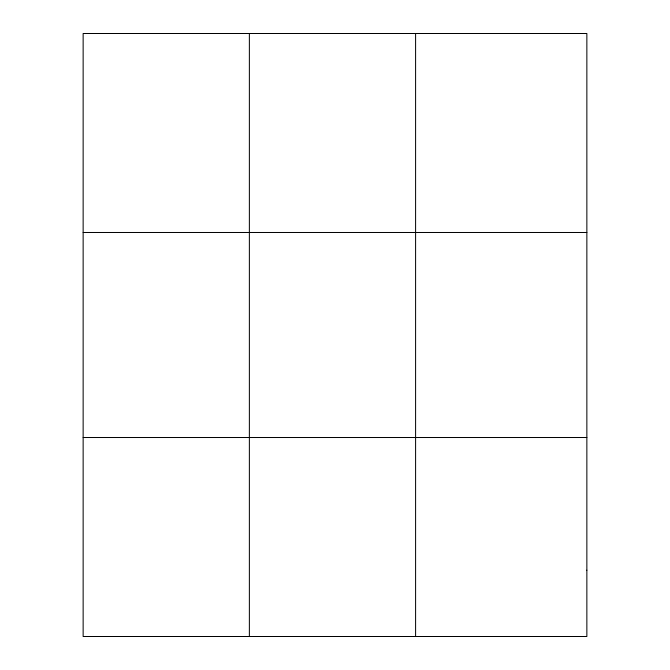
<?xml version="1.0" encoding="UTF-8"?>
<svg xmlns="http://www.w3.org/2000/svg" width="670" height="670" viewBox="0 0 670 670"><rect width="100%" height="100%" fill="white"/><g stroke="black" fill="none" stroke-linecap="round" stroke-linejoin="round"><path stroke-width="1" d="M249.366 33.5L249.366 636.5M415.593 33.5L415.593 636.5M83.139 232.49L586.861 232.49M83.139 437.51L586.861 437.51M586.861 570.17L586.861 636.5L83.139 636.5L83.139 33.5L586.861 33.5L586.861 570.17"/></g></svg>
